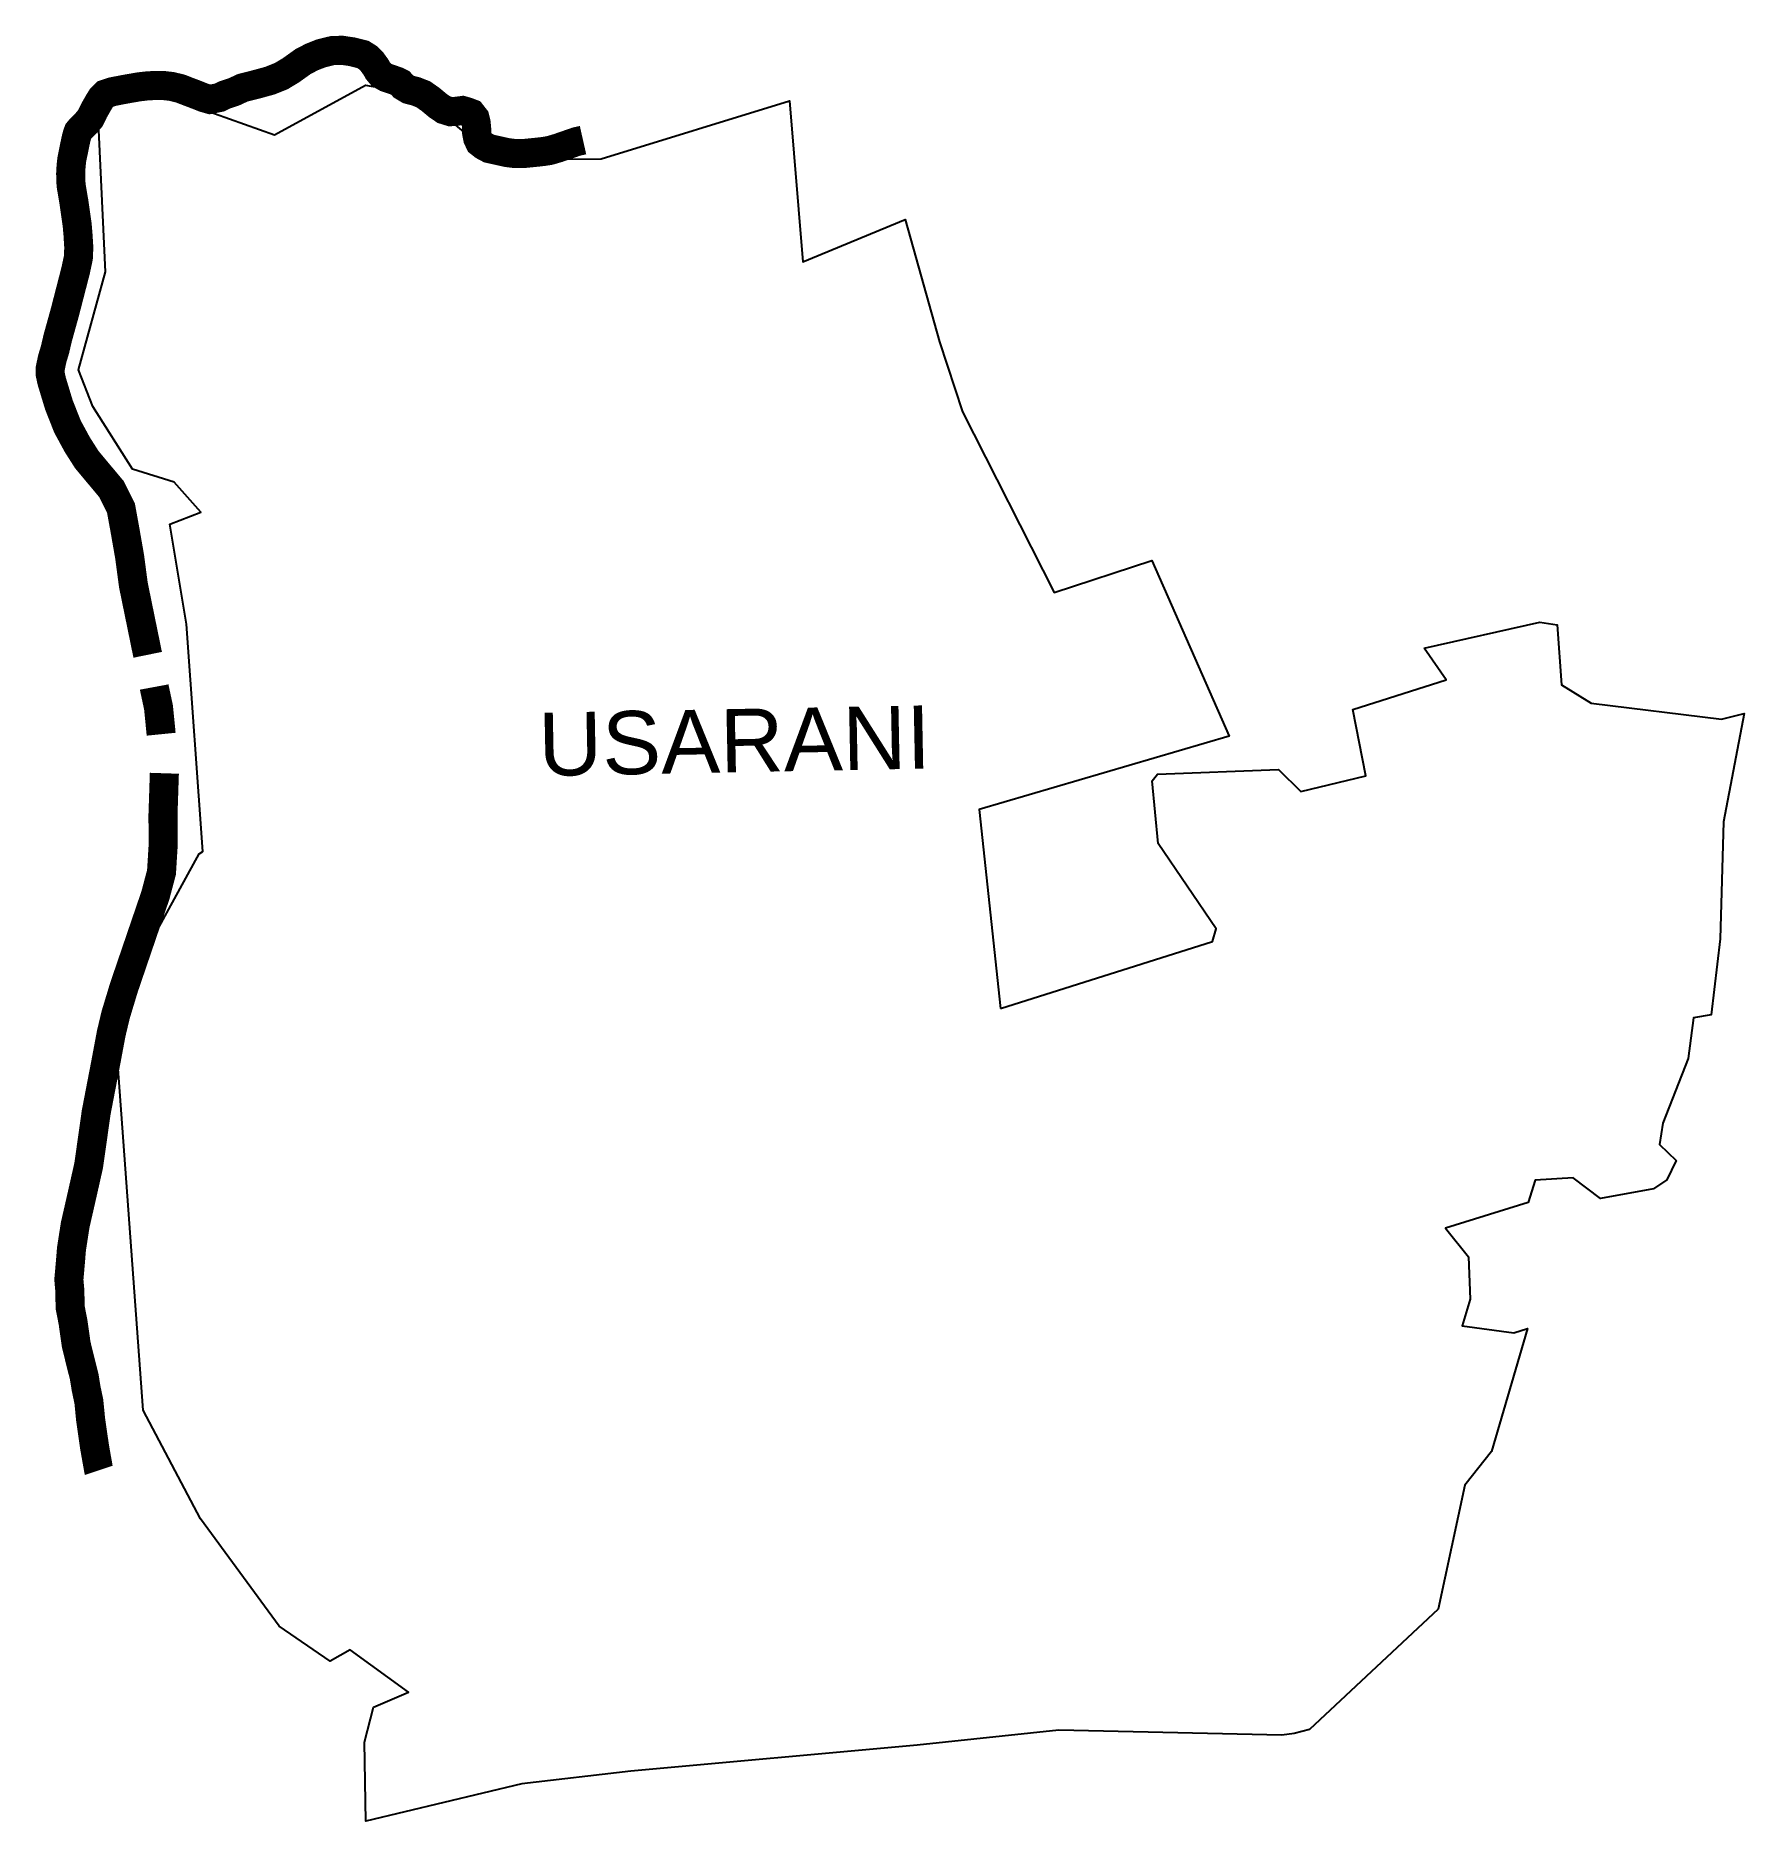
# Model space of a CAD drawing. Header units: metres. Extents: x 260344 to 263283, y 2165000 to 2168072.
import ezdxf

# ---------------------------------------------------------------- set-up
doc = ezdxf.new("R2010")
doc.units = ezdxf.units.M
for name, color, linetype in [('NATURALLY PROTECTED', 3, 'Continuous'), ('village', 3, 'Continuous'), ('VILLAGE NAME', 250, 'Continuous')]:
    doc.layers.add(name, color=color, linetype=linetype)
doc.styles.get("Standard").update_dxf_attribs({"font": 'simplex.shx'})

msp = doc.modelspace()

# ---------------------------------------------------------------- linework, layer by layer
at = {"color": 3, "flags": 128}
msp.add_lwpolyline([(262732.6, 2167018.5), (262931.7, 2167063.5)], dxfattribs=at)
at = {"layer": 'NATURALLY PROTECTED', "color": 116, "true_color": 0x136734, "const_width": 50, "flags": 128}
for points in [[(261285.3, 2167892.7), (261273.8, 2167890.1), (261242.5, 2167879.2), (261227.9, 2167874.9), (261218.7, 2167873.4), (261209.7, 2167872.3), (261182.6, 2167869.6), (261169.1, 2167869.5), (261154.7, 2167871.3), (261137.4, 2167875.1), (261123.9, 2167878.1), (261114.5, 2167883.1), (261107.6, 2167888.5), (261104.1, 2167895.8), (261102.3, 2167905.2), (261102.3, 2167912.5), (261101.3, 2167923.1), (261099.3, 2167930.8), (261093.2, 2167938.6), (261086.5, 2167941.2), (261077.9, 2167943.7), (261068.1, 2167942.4), (261057.2, 2167941.6), (261046, 2167945.1), (261035.7, 2167952.1), (261022.6, 2167963), (261010.3, 2167971.6), (260997.2, 2167976.7), (260985.3, 2167979.7), (260975.9, 2167985.4), (260971, 2167991.2), (260965.4, 2167993.9), (260956.7, 2167997), (260946.9, 2168000.2), (260938.3, 2168005.1), (260932.5, 2168012), (260928.9, 2168018.4), (260922.3, 2168027.5), (260915.4, 2168034.5), (260906.5, 2168040.1), (260887.5, 2168044.8), (260870.4, 2168047.3), (260854.3, 2168046.8), (260834.5, 2168041.9), (260819, 2168035.8), (260803.9, 2168028), (260782.6, 2168012.8), (260766.2, 2168002.9), (260746.7, 2167995.1), (260725.7, 2167989.3), (260699.7, 2167982.7), (260684.4, 2167975.6), (260669.2, 2167970.6), (260659.7, 2167966), (260643.3, 2167962.7), (260633.5, 2167965.5), (260618.3, 2167971.5), (260604.5, 2167976.7), (260592.3, 2167981.5), (260577.1, 2167985.1), (260563, 2167986.7), (260551.5, 2167986.7), (260537.4, 2167986.2), (260521.4, 2167984.4), (260497.3, 2167980.2), (260476, 2167976.1), (260463.4, 2167972), (260456.7, 2167965.2), (260452.7, 2167958.8), (260444, 2167943.5), (260437.3, 2167930), (260431.6, 2167923.3), (260428.2, 2167919.5), (260423.6, 2167914.9), (260419.4, 2167910.6), (260416.9, 2167907.5), (260415.1, 2167902.7), (260413.3, 2167895.9), (260411, 2167885.3), (260405.7, 2167859.2), (260404.5, 2167847.9), (260403.8, 2167835.3), (260404.1, 2167821.6), (260404.9, 2167812.6), (260409.3, 2167786.7), (260415, 2167746.9), (260416.4, 2167730.5), (260417.8, 2167707.8), (260417, 2167690.2), (260412.3, 2167668.2), (260393.7, 2167596.1), (260381.7, 2167553), (260376.7, 2167531.7), (260372.2, 2167516.9), (260368.7, 2167500.4), (260368.7, 2167489.8), (260371.2, 2167478), (260383.7, 2167436.9), (260398.3, 2167399.9), (260415.3, 2167368.6), (260431.6, 2167343), (260453.4, 2167316.9), (260474.1, 2167292.2), (260490.3, 2167259.9), (260496.7, 2167224.8), (260505.2, 2167176.3), (260511.7, 2167127.4), (260536.3, 2167007.2)], [(260547.5, 2166951.8), (260548, 2166949.1), (260554.9, 2166916.9), (260559.5, 2166870.6)], [(260565, 2166803.4), (260562.6, 2166730.7), (260563, 2166680.7), (260560.1, 2166633.1), (260549.6, 2166593.5), (260527.4, 2166528.5), (260495.5, 2166435), (260481.3, 2166388.1), (260473.6, 2166355.8), (260464.3, 2166306.1), (260447.7, 2166219.9), (260434.8, 2166128.7), (260421.5, 2166069.7), (260411.6, 2166026.4), (260405.2, 2165985.2), (260403.3, 2165961.7), (260400.7, 2165932.2), (260402.5, 2165911.8), (260402.8, 2165885), (260407.9, 2165858.9), (260413.3, 2165820.7), (260421.4, 2165787.7), (260427.1, 2165765.3), (260430.3, 2165745.3), (260435.1, 2165722.5), (260438.2, 2165690.9), (260444.9, 2165644.4), (260452, 2165604.3), (260452.1, 2165604)]]:
    msp.add_lwpolyline(points, dxfattribs=at)
at = {"layer": 'NATURALLY PROTECTED', "const_width": 50, "flags": 128}
msp.add_lwpolyline([(260755.2, 2165079.2), (260755.2, 2165079.2)], close=True, dxfattribs=at)
at = {"layer": 'village', "color": 3}
for points in [[(262931.7, 2167063.5, 0), (262961.2, 2167058.9, 0), (262968.6, 2166955.8, 0), (263019.8, 2166924.1, 0), (263243.9, 2166896.5, 0), (263283.2, 2166906.1, 0), (263247.7, 2166720, 0), (263241.8, 2166518.5, 0), (263226.2, 2166387.8, 0), (263195.6, 2166382.6, 0), (263186.7, 2166312.4, 0), (263143, 2166201.3, 0), (263137.4, 2166164.8, 0), (263166.1, 2166137, 0), (263149.8, 2166104, 0), (263127.1, 2166088.5, 0), (263035.8, 2166072.1, 0), (262988.9, 2166107.1, 0), (262923.2, 2166103.3, 0), (262911.5, 2166064.8, 0), (262769.1, 2166020.7, 0), (262808.5, 2165971.3, 0), (262811.7, 2165898.6, 0), (262797.8, 2165852.8, 0), (262886.8, 2165840.9, 0), (262910.4, 2165847.9, 0), (262848.5, 2165636.7, 0), (262802.5, 2165578.8, 0), (262756.6, 2165365.2, 0), (262535.1, 2165158.2, 0), (262508.8, 2165151.3, 0), (262487.4, 2165148.3, 0), (262103.8, 2165157.2, 0), (261860.1, 2165131.1, 0), (261367.7, 2165086.8, 0), (261180.1, 2165064.9, 0), (260911.8, 2165000.3, 0), (260909.2, 2165136.5, 0), (260925, 2165196.9, 0), (260985.1, 2165222.4, 0), (260884.8, 2165295.4, 0), (260850.5, 2165276, 0), (260762.6, 2165336.1, 0), (260626.9, 2165520.9, 0), (260528.3, 2165707.4, 0), (260478, 2166396.9, 0), (260624.7, 2166664.6, 0), (260630.9, 2166668.8, 0), (260603.3, 2167060.1, 0), (260574.3, 2167232.1, 0), (260627.6, 2167252.4, 0), (260581.6, 2167304.1, 0), (260509.9, 2167326.6, 0), (260441.9, 2167434.4, 0), (260417.5, 2167497.6, 0), (260463.6, 2167666, 0), (260450.4, 2167946.8, 0), (260548.2, 2167975, 0), (260754.3, 2167901.6, 0), (260911, 2167987.5, 0), (260966.7, 2167977.3, 0), (261032.3, 2167947, 0), (261098.5, 2167891.1, 0), (261212.3, 2167860, 0), (261316.6, 2167860.7, 0), (261640.4, 2167960.1, 0), (261663.2, 2167683.1, 0), (261839.8, 2167756.3, 0), (261898.7, 2167545.8, 0), (261938.2, 2167425.5, 0), (262095.7, 2167114.6, 0), (262264.1, 2167169.3, 0), (262396.7, 2166867, 0), (261966.6, 2166740.9, 0), (262003.5, 2166398.9, 0)], [(262003.5, 2166398.9, 0), (262368.2, 2166514.2, 0), (262374.4, 2166535.5, 0), (262274.6, 2166682.6, 0), (262264.4, 2166790.6, 0), (262273.6, 2166801.9, 0), (262481.8, 2166810, 0), (262520, 2166772, 0), (262631.9, 2166798.8, 0), (262609.7, 2166913.3, 0), (262770.1, 2166963.9, 0), (262732.6, 2167018.5, 0)]]:
    msp.add_polyline3d(points, dxfattribs=at)

# ---------------------------------------------------------------- texts
at = {"layer": 'VILLAGE NAME', "insert": (261207.4, 2166907.4), "char_height": 108.748, "attachment_point": 1, "rotation": 1.1028}
msp.add_mtext_dynamic_manual_height_columns('{\\fArial|b0|i0|c0|p34;USARANI}', width=726.929, gutter_width=543.7, heights=[0], dxfattribs=at)

doc.saveas('drawing.dxf')
